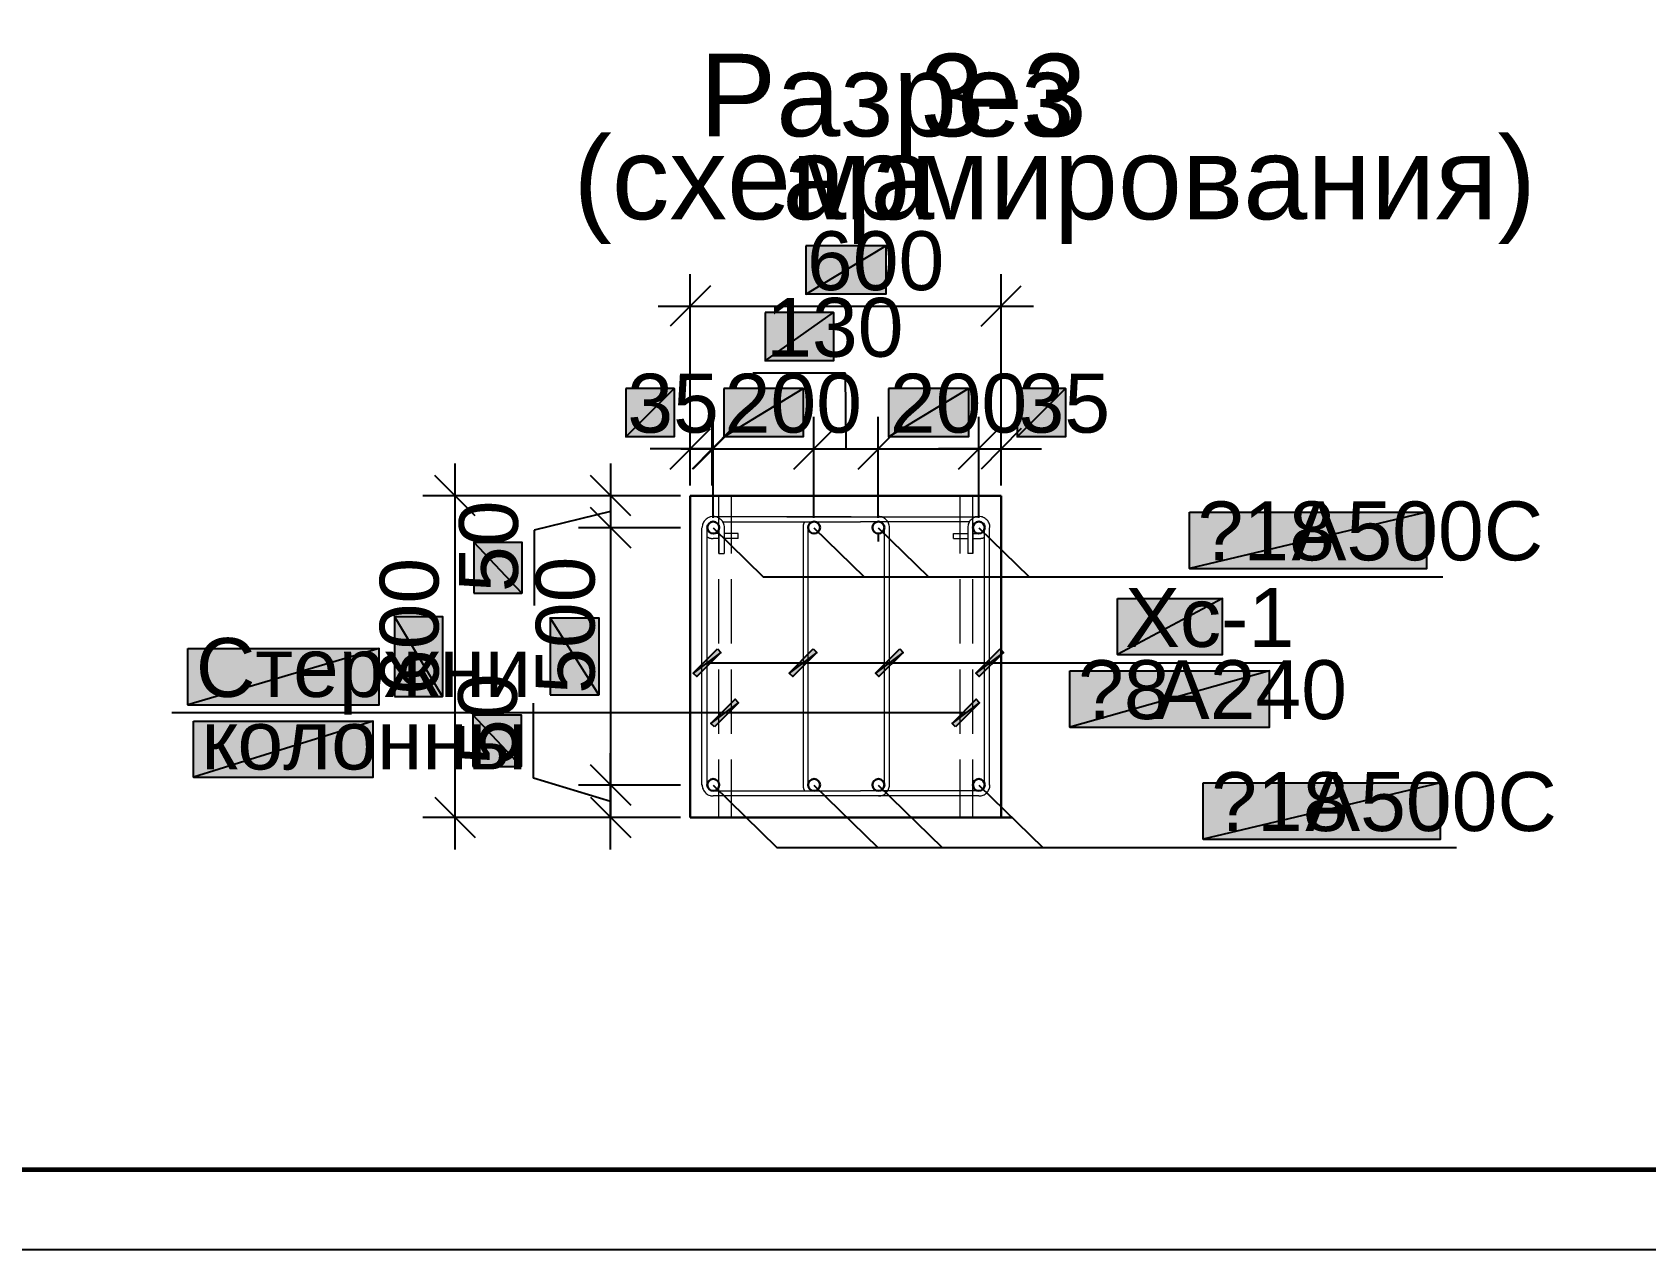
# Model space of a CAD drawing. Extents: x 8 to 21351, y 0 to 420.
# Drawn here: x 14066.6 to 14166.9, y 0.1 to 75.8 of the extents above; entities that cross this region are included whole.
import ezdxf

# ---------------------------------------------------------------- set-up
doc = ezdxf.new("R2010")
doc.units = 0
doc.styles.add('TEYPDFCAD_TEXT', font='arial.ttf')

msp = doc.modelspace()

# ---------------------------------------------------------------- hatches: boundary and pattern name
at = {"true_color": 0xffffff}
h = msp.add_hatch(color=0, dxfattribs=at)
h.paths.add_polyline_path([(14114.7, 62.53), (14114.7, 59.52), (14119.67, 62.53)])
h.paths.add_polyline_path([(14114.7, 59.52), (14119.67, 62.53), (14119.67, 59.52)])
h = msp.add_hatch(color=0, dxfattribs=at)
h.paths.add_polyline_path([(14112.18, 58.38), (14112.18, 55.37), (14116.43, 58.38)])
h.paths.add_polyline_path([(14112.18, 55.37), (14116.43, 58.38), (14116.43, 55.37)])
h = msp.add_hatch(color=0, dxfattribs=at)
h.paths.add_polyline_path([(14103.52, 53.66), (14103.52, 50.65), (14106.53, 53.66)])
h.paths.add_polyline_path([(14103.52, 50.65), (14106.53, 53.66), (14106.53, 50.65)])
h = msp.add_hatch(color=0, dxfattribs=at)
h.paths.add_polyline_path([(14109.6, 53.66), (14109.6, 50.65), (14114.55, 53.66)])
h.paths.add_polyline_path([(14109.6, 50.65), (14114.55, 53.66), (14114.55, 50.65)])
h = msp.add_hatch(color=0, dxfattribs=at)
h.paths.add_polyline_path([(14119.84, 53.66), (14119.84, 50.65), (14124.82, 53.66)])
h.paths.add_polyline_path([(14119.84, 50.65), (14124.82, 53.66), (14124.82, 50.65)])
h = msp.add_hatch(color=0, dxfattribs=at)
h.paths.add_polyline_path([(14127.84, 53.66), (14127.84, 50.65), (14130.85, 53.66)])
h.paths.add_polyline_path([(14127.84, 50.65), (14130.85, 53.66), (14130.85, 50.65)])
h = msp.add_hatch(color=0, dxfattribs=at)
h.paths.add_polyline_path([(14138.55, 45.97), (14153.31, 45.97), (14138.55, 42.46)])
h.paths.add_polyline_path([(14153.31, 45.97), (14138.55, 42.46), (14153.31, 42.46)])
h = msp.add_hatch(color=0, dxfattribs=at)
h.paths.add_polyline_path([(14094.06, 40.92), (14097.05, 40.92), (14094.06, 44.11)])
h.paths.add_polyline_path([(14097.05, 40.92), (14094.06, 44.11), (14097.05, 44.11)])
h = msp.add_hatch(color=0, dxfattribs=at)
h.paths.add_polyline_path([(14134.07, 40.6), (14140.61, 40.6), (14134.07, 37.11)])
h.paths.add_polyline_path([(14140.61, 40.6), (14134.07, 37.11), (14140.61, 37.11)])
h = msp.add_hatch(color=0, dxfattribs=at)
h.paths.add_polyline_path([(14089.13, 34.5), (14092.13, 34.5), (14089.13, 39.48)])
h.paths.add_polyline_path([(14092.13, 34.5), (14089.13, 39.48), (14092.13, 39.48)])
h = msp.add_hatch(color=0, dxfattribs=at)
h.paths.add_polyline_path([(14098.82, 34.61), (14101.83, 34.61), (14098.82, 39.39)])
h.paths.add_polyline_path([(14101.83, 34.61), (14098.82, 39.39), (14101.83, 39.39)])
h = msp.add_hatch(color=0, dxfattribs=at)
h.paths.add_polyline_path([(14076.28, 37.49), (14088.18, 37.49), (14076.28, 33.99)])
h.paths.add_polyline_path([(14088.18, 37.49), (14076.28, 33.99), (14088.18, 33.99)])
h = msp.add_hatch(color=7)
h.paths.add_polyline_path([(14109.22, 37.47), (14109.43, 37.25), (14107.71, 35.96)])
h.paths.add_polyline_path([(14109.43, 37.25), (14107.71, 35.96), (14107.93, 35.75)])
h = msp.add_hatch(color=7)
h.paths.add_polyline_path([(14115.16, 37.47), (14115.38, 37.25), (14113.68, 35.96)])
h.paths.add_polyline_path([(14115.38, 37.25), (14113.68, 35.96), (14113.89, 35.75)])
h = msp.add_hatch(color=7)
h.paths.add_polyline_path([(14120.54, 37.47), (14120.75, 37.25), (14119.04, 35.96)])
h.paths.add_polyline_path([(14120.75, 37.25), (14119.04, 35.96), (14119.25, 35.75)])
h = msp.add_hatch(color=7)
h.paths.add_polyline_path([(14126.78, 37.47), (14127, 37.25), (14125.28, 35.96)])
h.paths.add_polyline_path([(14127, 37.25), (14125.28, 35.96), (14125.49, 35.75)])
h = msp.add_hatch(color=0, dxfattribs=at)
h.paths.add_polyline_path([(14131.12, 36.11), (14143.53, 36.11), (14131.12, 32.6)])
h.paths.add_polyline_path([(14143.53, 36.11), (14131.12, 32.6), (14143.53, 32.6)])
h = msp.add_hatch(color=7)
h.paths.add_polyline_path([(14109.03, 32.62), (14108.81, 32.83), (14110.53, 34.12)])
h.paths.add_polyline_path([(14108.81, 32.83), (14110.53, 34.12), (14110.32, 34.33)])
h = msp.add_hatch(color=7)
h.paths.add_polyline_path([(14124.01, 32.62), (14123.8, 32.83), (14125.51, 34.12)])
h.paths.add_polyline_path([(14123.8, 32.83), (14125.51, 34.12), (14125.3, 34.33)])
h = msp.add_hatch(color=0, dxfattribs=at)
h.paths.add_polyline_path([(14094, 30.16), (14097, 30.16), (14094, 33.36)])
h.paths.add_polyline_path([(14097, 30.16), (14094, 33.36), (14097, 33.36)])
h = msp.add_hatch(color=0, dxfattribs=at)
h.paths.add_polyline_path([(14076.64, 32.98), (14087.82, 32.98), (14076.64, 29.49)])
h.paths.add_polyline_path([(14087.82, 32.98), (14076.64, 29.49), (14087.82, 29.49)])
h = msp.add_hatch(color=0, dxfattribs=at)
h.paths.add_polyline_path([(14139.4, 29.13), (14154.15, 29.13), (14139.4, 25.63)])
h.paths.add_polyline_path([(14154.15, 29.13), (14139.4, 25.63), (14154.15, 25.63)])

# ---------------------------------------------------------------- linework, layer by layer
at = {"color": 7, "lineweight": 25}
for p, q in [((14107.52, 47.62), (14107.52, 60.77)), ((14126.85, 47.62), (14126.85, 60.77)), ((14108.77, 60.03), (14106.27, 57.53)), ((14125.6, 57.53), (14128.1, 60.03)), ((14105.53, 58.78), (14128.86, 58.78)), ((14117.17, 54.61), (14111.42, 54.61)), ((14117.22, 49.91), (14117.17, 54.61)), ((14106.27, 48.64), (14108.77, 51.16)), ((14107.52, 47.62), (14107.52, 51.9)), ((14110.13, 51.16), (14107.63, 48.64)), ((14110.19, 51.16), (14107.69, 48.64)), ((14108.88, 47.62), (14108.88, 51.9)), ((14108.94, 45.61), (14108.94, 51.9)), ((14113.96, 48.64), (14116.46, 51.16)), ((14116.46, 51.16), (14113.96, 48.64)), ((14115.21, 45.61), (14115.21, 51.9)), ((14115.21, 45.61), (14115.21, 51.9)), ((14117.96, 48.64), (14120.46, 51.16)), ((14120.46, 51.16), (14117.96, 48.64)), ((14119.21, 45.61), (14119.21, 51.9)), ((14119.21, 45.61), (14119.21, 51.9)), ((14124.2, 48.64), (14126.7, 51.16)), ((14124.2, 48.64), (14126.7, 51.16)), ((14125.45, 45.61), (14125.45, 51.9)), ((14125.45, 47.62), (14125.45, 51.9)), ((14128.1, 51.16), (14125.6, 48.64)), ((14126.85, 47.62), (14126.85, 51.9)), ((14107.52, 49.91), (14105.03, 49.91)), ((14106.93, 49.91), (14117.22, 49.91)), ((14108.88, 49.91), (14107.52, 49.91)), ((14108.88, 49.91), (14111.38, 49.91)), ((14113.22, 49.91), (14121.22, 49.91)), ((14117.22, 49.91), (14127.46, 49.91)), ((14125.45, 49.91), (14122.95, 49.91)), ((14125.45, 49.91), (14126.85, 49.91)), ((14126.85, 49.91), (14129.35, 49.91)), ((14094.15, 45.74), (14091.65, 48.24)), ((14092.9, 25), (14092.9, 49)), ((14103.82, 45.74), (14101.32, 48.24)), ((14102.57, 49), (14102.57, 42.99)), ((14106.91, 46.99), (14090.89, 46.99)), ((14106.91, 46.99), (14100.58, 46.99)), ((14101.32, 46.25), (14103.82, 43.75)), ((14103.82, 43.75), (14101.32, 46.25)), ((14102.57, 46.99), (14102.57, 26.99)), ((14102.57, 46), (14097.81, 44.85)), ((14097.81, 44.85), (14097.81, 40.17)), ((14106.91, 45), (14100.58, 45)), ((14106.91, 45), (14100.58, 45)), ((14108.94, 45), (14112.05, 41.95)), ((14115.21, 45), (14118.34, 41.95)), ((14119.21, 45), (14122.34, 41.95)), ((14119.21, 44.64), (14119.21, 44.15)), ((14125.45, 45), (14128.58, 41.95)), ((14112.05, 41.95), (14137.56, 41.95)), ((14137.56, 41.95), (14154.3, 41.95)), ((14108.58, 36.6), (14130.13, 36.6)), ((14114.53, 36.6), (14130.13, 36.6)), ((14119.88, 36.6), (14130.13, 36.6)), ((14126.13, 36.6), (14130.13, 36.6)), ((14130.13, 36.6), (14144.54, 36.6)), ((14089.17, 33.49), (14075.29, 33.49)), ((14109.68, 33.49), (14089.17, 33.49)), ((14124.67, 33.49), (14089.17, 33.49)), ((14103.82, 27.75), (14101.32, 30.25)), ((14101.32, 30.25), (14103.82, 27.75)), ((14091.65, 28.24), (14094.15, 25.74)), ((14106.91, 29), (14100.58, 29)), ((14101.32, 28.24), (14103.82, 25.74)), ((14108.94, 29), (14112.9, 25.12)), ((14115.21, 29), (14119.19, 25.12)), ((14119.21, 29), (14123.19, 25.12)), ((14125.45, 29), (14129.43, 25.12)), ((14106.91, 26.99), (14090.89, 26.99)), ((14112.9, 25.12), (14138.41, 25.12)), ((14138.41, 25.12), (14155.15, 25.12))]:
    msp.add_line(p, q, dxfattribs=at)
at = {"lineweight": 30}
for p, q in [((14107.52, 26.99), (14107.52, 46.99)), ((14107.52, 46.99), (14126.85, 46.99)), ((14126.85, 46.99), (14126.85, 26.99)), ((14127.53, 26.99), (14107.52, 26.99))]:
    msp.add_line(p, q, dxfattribs=at)
at = {"lineweight": 9}
for p, q in [((14109.3, 43.39), (14109.3, 46.99)), ((14110.08, 43.39), (14110.08, 46.99)), ((14124.29, 43.39), (14124.29, 46.99)), ((14125.09, 43.39), (14125.09, 46.99)), ((14109.3, 37.8), (14109.3, 41.8)), ((14110.08, 37.8), (14110.08, 41.8)), ((14124.29, 37.8), (14124.29, 41.8)), ((14125.09, 37.8), (14125.09, 41.8)), ((14109.3, 32.19), (14109.3, 36.19)), ((14110.08, 32.19), (14110.08, 36.19)), ((14124.29, 32.19), (14124.29, 36.19)), ((14125.09, 32.19), (14125.09, 36.19)), ((14109.3, 26.99), (14109.3, 30.59)), ((14110.08, 26.99), (14110.08, 30.59)), ((14124.29, 26.99), (14124.29, 30.59)), ((14125.09, 26.99), (14125.09, 30.59))]:
    msp.add_line(p, q, dxfattribs=at)
at = {"lineweight": 20}
for p, q in [((14108.28, 45.15), (14108.27, 45.08)), ((14108.29, 45.22), (14108.28, 45.15)), ((14108.32, 45.28), (14108.29, 45.22)), ((14108.35, 45.34), (14108.32, 45.28)), ((14108.38, 45.4), (14108.35, 45.34)), ((14108.42, 45.45), (14108.38, 45.4)), ((14108.47, 45.5), (14108.42, 45.45)), ((14108.51, 45.54), (14108.47, 45.5)), ((14108.57, 45.58), (14108.51, 45.54)), ((14108.62, 45.62), (14108.57, 45.58)), ((14108.68, 45.64), (14108.62, 45.62)), ((14108.75, 45.67), (14108.68, 45.64)), ((14108.81, 45.68), (14108.75, 45.67)), ((14108.88, 45.7), (14108.81, 45.68)), ((14108.95, 45.7), (14108.88, 45.7)), ((14117.53, 45.68), (14108.94, 45.68)), ((14109.02, 45.7), (14108.95, 45.7)), ((14109.09, 45.68), (14109.02, 45.7)), ((14109.16, 45.67), (14109.09, 45.68)), ((14109.22, 45.64), (14109.16, 45.67)), ((14109.28, 45.62), (14109.22, 45.64)), ((14109.34, 45.58), (14109.28, 45.62)), ((14109.39, 45.54), (14109.34, 45.58)), ((14109.44, 45.5), (14109.39, 45.54)), ((14109.48, 45.45), (14109.44, 45.5)), ((14109.52, 45.4), (14109.48, 45.45)), ((14109.51, 45.36), (14118.11, 45.36)), ((14109.56, 45.34), (14109.52, 45.4)), ((14109.59, 45.28), (14109.56, 45.34)), ((14109.61, 45.22), (14109.59, 45.28)), ((14109.63, 45.15), (14109.61, 45.22)), ((14109.64, 45.08), (14109.63, 45.15)), ((14113.53, 45.68), (14125.45, 45.68)), ((14114.55, 45.18), (14114.54, 45.15)), ((14114.54, 45.15), (14114.54, 45.13)), ((14114.56, 45.2), (14114.55, 45.18)), ((14114.57, 45.25), (14114.56, 45.22)), ((14114.56, 45.22), (14114.56, 45.2)), ((14114.58, 45.27), (14114.57, 45.25)), ((14114.59, 45.29), (14114.58, 45.27)), ((14114.6, 45.31), (14114.59, 45.29)), ((14114.61, 45.33), (14114.6, 45.31)), ((14114.62, 45.35), (14114.61, 45.33)), ((14114.63, 45.38), (14114.62, 45.35)), ((14124.88, 45.36), (14118.11, 45.36)), ((14119.29, 45.7), (14119.22, 45.7)), ((14119.36, 45.68), (14119.29, 45.7)), ((14119.42, 45.67), (14119.36, 45.68)), ((14119.49, 45.64), (14119.42, 45.67)), ((14119.55, 45.62), (14119.49, 45.64)), ((14119.6, 45.58), (14119.55, 45.62)), ((14119.66, 45.54), (14119.6, 45.58)), ((14119.7, 45.5), (14119.66, 45.54)), ((14119.75, 45.45), (14119.7, 45.5)), ((14119.79, 45.4), (14119.75, 45.45)), ((14119.82, 45.34), (14119.79, 45.4)), ((14119.85, 45.28), (14119.82, 45.34)), ((14119.87, 45.22), (14119.85, 45.28)), ((14119.89, 45.15), (14119.87, 45.22)), ((14119.9, 45.08), (14119.89, 45.15)), ((14124.79, 45.15), (14124.78, 45.08)), ((14124.8, 45.22), (14124.79, 45.15)), ((14124.83, 45.28), (14124.8, 45.22)), ((14124.86, 45.34), (14124.83, 45.28)), ((14124.89, 45.4), (14124.86, 45.34)), ((14124.93, 45.45), (14124.89, 45.4)), ((14124.98, 45.5), (14124.93, 45.45)), ((14125.02, 45.54), (14124.98, 45.5)), ((14125.08, 45.58), (14125.02, 45.54)), ((14125.13, 45.62), (14125.08, 45.58)), ((14125.19, 45.64), (14125.13, 45.62)), ((14125.26, 45.67), (14125.19, 45.64)), ((14125.32, 45.68), (14125.26, 45.67)), ((14125.39, 45.7), (14125.32, 45.68)), ((14125.46, 45.7), (14125.39, 45.7)), ((14125.53, 45.7), (14125.46, 45.7)), ((14125.6, 45.68), (14125.53, 45.7)), ((14125.67, 45.67), (14125.6, 45.68)), ((14125.73, 45.64), (14125.67, 45.67)), ((14125.79, 45.62), (14125.73, 45.64)), ((14125.85, 45.58), (14125.79, 45.62)), ((14125.9, 45.54), (14125.85, 45.58)), ((14125.95, 45.5), (14125.9, 45.54)), ((14125.99, 45.45), (14125.95, 45.5)), ((14126.03, 45.4), (14125.99, 45.45)), ((14126.07, 45.34), (14126.03, 45.4)), ((14126.1, 45.28), (14126.07, 45.34)), ((14126.12, 45.22), (14126.1, 45.28)), ((14126.14, 45.15), (14126.12, 45.22)), ((14126.15, 45.08), (14126.14, 45.15)), ((14108.24, 29), (14108.24, 45)), ((14108.27, 45.08), (14108.26, 45.01)), ((14108.58, 29), (14108.58, 45)), ((14108.59, 44.42), (14108.61, 44.41)), ((14108.61, 44.41), (14108.63, 44.4)), ((14108.63, 44.4), (14108.65, 44.39)), ((14108.65, 44.39), (14108.67, 44.38)), ((14108.67, 44.38), (14108.69, 44.37)), ((14108.69, 44.37), (14108.72, 44.36)), ((14108.72, 44.36), (14108.74, 44.35)), ((14108.74, 44.35), (14108.76, 44.35)), ((14108.76, 44.35), (14108.79, 44.34)), ((14108.79, 44.34), (14108.81, 44.34)), ((14108.81, 44.34), (14108.83, 44.33)), ((14108.83, 44.33), (14108.86, 44.33)), ((14108.86, 44.33), (14108.88, 44.33)), ((14108.88, 44.33), (14108.9, 44.32)), ((14108.9, 44.32), (14108.93, 44.32)), ((14108.93, 44.32), (14108.95, 44.32)), ((14109.3, 44.64), (14108.94, 44.64)), ((14109.3, 44.32), (14108.94, 44.32)), ((14109.3, 45), (14109.3, 43.39)), ((14109.62, 45), (14109.62, 43.39)), ((14110.49, 44.64), (14109.62, 44.64)), ((14110.49, 44.32), (14109.62, 44.32)), ((14109.64, 45.01), (14109.64, 45.08)), ((14110.49, 44.32), (14110.49, 44.64)), ((14114.54, 45.11), (14114.53, 45.08)), ((14114.53, 45.08), (14114.53, 45.06)), ((14114.53, 45.06), (14114.53, 45.04)), ((14114.53, 45.04), (14114.53, 45.01)), ((14114.53, 45), (14114.53, 29)), ((14114.54, 45.13), (14114.54, 45.11)), ((14114.85, 29), (14114.85, 45)), ((14119.57, 45), (14119.57, 29)), ((14119.88, 45), (14119.88, 29)), ((14119.91, 45.01), (14119.9, 45.08)), ((14123.88, 44.64), (14124.77, 44.64)), ((14123.88, 44.32), (14123.88, 44.64)), ((14123.88, 44.32), (14124.77, 44.32)), ((14124.78, 45.08), (14124.77, 45.01)), ((14124.77, 45), (14124.77, 43.39)), ((14125.09, 45), (14125.09, 43.39)), ((14125.09, 44.64), (14125.45, 44.64)), ((14125.09, 44.32), (14125.45, 44.32)), ((14125.46, 44.32), (14125.49, 44.32)), ((14125.49, 44.32), (14125.51, 44.32)), ((14125.51, 44.32), (14125.53, 44.33)), ((14125.53, 44.33), (14125.56, 44.33)), ((14125.56, 44.33), (14125.58, 44.33)), ((14125.58, 44.33), (14125.6, 44.34)), ((14125.6, 44.34), (14125.63, 44.34)), ((14125.63, 44.34), (14125.65, 44.35)), ((14125.65, 44.35), (14125.67, 44.35)), ((14125.67, 44.35), (14125.7, 44.36)), ((14125.7, 44.36), (14125.72, 44.37)), ((14125.72, 44.37), (14125.74, 44.38)), ((14125.74, 44.38), (14125.76, 44.39)), ((14125.76, 44.39), (14125.78, 44.4)), ((14125.78, 44.4), (14125.81, 44.41)), ((14125.81, 29), (14125.81, 45)), ((14125.81, 44.41), (14125.83, 44.42)), ((14126.13, 29), (14126.13, 45)), ((14126.15, 45.01), (14126.15, 45.08)), ((14109.3, 43.39), (14109.62, 43.39)), ((14125.09, 43.39), (14124.77, 43.39)), ((14108.26, 29.01), (14108.27, 28.94)), ((14108.27, 28.94), (14108.28, 28.87)), ((14108.28, 28.87), (14108.29, 28.8)), ((14108.29, 28.8), (14108.32, 28.74)), ((14108.32, 28.74), (14108.35, 28.68)), ((14108.35, 28.68), (14108.38, 28.62)), ((14108.38, 28.62), (14108.42, 28.57)), ((14108.42, 28.57), (14108.47, 28.52)), ((14108.47, 28.52), (14108.51, 28.48)), ((14108.51, 28.48), (14108.57, 28.44)), ((14108.57, 28.44), (14108.62, 28.4)), ((14108.62, 28.4), (14108.68, 28.38)), ((14108.68, 28.38), (14108.75, 28.35)), ((14108.75, 28.35), (14108.81, 28.33)), ((14108.81, 28.33), (14108.88, 28.32)), ((14108.88, 28.32), (14108.95, 28.32)), ((14108.94, 28.64), (14118.11, 28.64)), ((14117.53, 28.32), (14108.94, 28.32)), ((14114.53, 29.01), (14114.53, 28.98)), ((14114.53, 28.98), (14114.53, 28.96)), ((14114.53, 28.96), (14114.53, 28.94)), ((14114.53, 28.94), (14114.54, 28.91)), ((14114.54, 28.91), (14114.54, 28.89)), ((14114.54, 28.89), (14114.54, 28.87)), ((14114.54, 28.87), (14114.55, 28.84)), ((14114.55, 28.84), (14114.56, 28.82)), ((14114.56, 28.82), (14114.56, 28.8)), ((14114.56, 28.8), (14114.57, 28.77)), ((14114.57, 28.77), (14114.58, 28.75)), ((14114.58, 28.75), (14114.59, 28.73)), ((14114.59, 28.73), (14114.6, 28.71)), ((14114.6, 28.71), (14114.61, 28.69)), ((14114.61, 28.69), (14114.62, 28.67)), ((14114.62, 28.67), (14114.63, 28.64)), ((14125.45, 28.32), (14117.53, 28.32)), ((14125.45, 28.64), (14118.11, 28.64)), ((14119.22, 28.32), (14119.29, 28.32)), ((14119.29, 28.32), (14119.36, 28.33)), ((14119.36, 28.33), (14119.42, 28.35)), ((14119.42, 28.35), (14119.49, 28.38)), ((14119.49, 28.38), (14119.55, 28.4)), ((14119.55, 28.4), (14119.6, 28.44)), ((14119.6, 28.44), (14119.66, 28.48)), ((14119.66, 28.48), (14119.7, 28.52)), ((14119.7, 28.52), (14119.75, 28.57)), ((14119.75, 28.57), (14119.79, 28.62)), ((14119.79, 28.62), (14119.82, 28.68)), ((14119.82, 28.68), (14119.85, 28.74)), ((14119.85, 28.74), (14119.87, 28.8)), ((14119.87, 28.8), (14119.89, 28.87)), ((14119.89, 28.87), (14119.9, 28.94)), ((14119.9, 28.94), (14119.91, 29.01)), ((14125.46, 28.32), (14125.53, 28.32)), ((14125.53, 28.32), (14125.6, 28.33)), ((14125.6, 28.33), (14125.67, 28.35)), ((14125.67, 28.35), (14125.73, 28.38)), ((14125.73, 28.38), (14125.79, 28.4)), ((14125.79, 28.4), (14125.85, 28.44)), ((14125.85, 28.44), (14125.9, 28.48)), ((14125.9, 28.48), (14125.95, 28.52)), ((14125.95, 28.52), (14125.99, 28.57)), ((14125.99, 28.57), (14126.03, 28.62)), ((14126.03, 28.62), (14126.07, 28.68)), ((14126.07, 28.68), (14126.1, 28.74)), ((14126.1, 28.74), (14126.12, 28.8)), ((14126.12, 28.8), (14126.14, 28.87)), ((14126.14, 28.87), (14126.15, 28.94)), ((14126.15, 28.94), (14126.15, 29.01))]:
    msp.add_line(p, q, dxfattribs=at)
at = {"color": 0, "lineweight": 0, "true_color": 0xffffff}
for p, q in [((14138.55, 42.46), (14153.31, 42.46)), ((14134.07, 37.11), (14140.61, 37.11)), ((14076.28, 33.99), (14088.18, 33.99)), ((14131.12, 32.6), (14143.53, 32.6)), ((14076.64, 29.49), (14087.82, 29.49)), ((14139.4, 25.63), (14154.15, 25.63))]:
    msp.add_line(p, q, dxfattribs=at)
at = {"lineweight": 25}
for p, q in [((14097.77, 29.42), (14097.77, 34.1)), ((14102.57, 25), (14102.57, 30.99)), ((14102.57, 27.98), (14097.77, 29.42)), ((14106.91, 29), (14100.58, 29)), ((14106.91, 26.99), (14100.58, 26.99)), ((14412.26, 0.11), (13992.36, 0.11))]:
    msp.add_line(p, q, dxfattribs=at)
at = {"lineweight": 60}
msp.add_lwpolyline([(14012.34, 5.1), (14407.33, 5.1), (14407.33, 292.08), (14012.34, 292.08)], close=True, dxfattribs=at)
at = {"color": 0, "true_color": 0xffffff}
for points in [[(14114.7, 62.53), (14114.7, 59.52), (14119.67, 62.53)], [(14114.7, 59.52), (14119.67, 62.53), (14119.67, 59.52)], [(14112.18, 58.38), (14112.18, 55.37), (14116.43, 58.38)], [(14112.18, 55.37), (14116.43, 58.38), (14116.43, 55.37)], [(14103.52, 53.66), (14103.52, 50.65), (14106.53, 53.66)], [(14103.52, 50.65), (14106.53, 53.66), (14106.53, 50.65)], [(14109.6, 53.66), (14109.6, 50.65), (14114.55, 53.66)], [(14109.6, 50.65), (14114.55, 53.66), (14114.55, 50.65)], [(14119.84, 53.66), (14119.84, 50.65), (14124.82, 53.66)], [(14119.84, 50.65), (14124.82, 53.66), (14124.82, 50.65)], [(14127.84, 53.66), (14127.84, 50.65), (14130.85, 53.66)], [(14127.84, 50.65), (14130.85, 53.66), (14130.85, 50.65)], [(14138.55, 45.97), (14153.31, 45.97), (14138.55, 42.46)], [(14153.31, 45.97), (14138.55, 42.46), (14153.31, 42.46)], [(14094.06, 40.92), (14097.05, 40.92), (14094.06, 44.11)], [(14097.05, 40.92), (14094.06, 44.11), (14097.05, 44.11)], [(14134.07, 40.6), (14140.61, 40.6), (14134.07, 37.11)], [(14140.61, 40.6), (14134.07, 37.11), (14140.61, 37.11)], [(14089.13, 34.5), (14092.13, 34.5), (14089.13, 39.48)], [(14092.13, 34.5), (14089.13, 39.48), (14092.13, 39.48)], [(14098.82, 34.61), (14101.83, 34.61), (14098.82, 39.39)], [(14101.83, 34.61), (14098.82, 39.39), (14101.83, 39.39)], [(14076.28, 37.49), (14088.18, 37.49), (14076.28, 33.99)], [(14088.18, 37.49), (14076.28, 33.99), (14088.18, 33.99)], [(14131.12, 36.11), (14143.53, 36.11), (14131.12, 32.6)], [(14143.53, 36.11), (14131.12, 32.6), (14143.53, 32.6)], [(14094, 30.16), (14097, 30.16), (14094, 33.36)], [(14097, 30.16), (14094, 33.36), (14097, 33.36)], [(14076.64, 32.98), (14087.82, 32.98), (14076.64, 29.49)], [(14087.82, 32.98), (14076.64, 29.49), (14087.82, 29.49)], [(14139.4, 29.13), (14154.15, 29.13), (14139.4, 25.63)], [(14154.15, 29.13), (14139.4, 25.63), (14154.15, 25.63)]]:
    msp.add_lwpolyline(points, close=True, dxfattribs=at)
at = {"color": 7}
for points in [[(14109.22, 37.47), (14109.43, 37.25), (14107.71, 35.96)], [(14109.43, 37.25), (14107.71, 35.96), (14107.93, 35.75)], [(14115.16, 37.47), (14115.38, 37.25), (14113.68, 35.96)], [(14115.38, 37.25), (14113.68, 35.96), (14113.89, 35.75)], [(14120.54, 37.47), (14120.75, 37.25), (14119.04, 35.96)], [(14120.75, 37.25), (14119.04, 35.96), (14119.25, 35.75)], [(14126.78, 37.47), (14127, 37.25), (14125.28, 35.96)], [(14127, 37.25), (14125.28, 35.96), (14125.49, 35.75)], [(14108.81, 32.83), (14110.53, 34.12), (14110.32, 34.33)], [(14109.03, 32.62), (14108.81, 32.83), (14110.53, 34.12)], [(14123.8, 32.83), (14125.51, 34.12), (14125.3, 34.33)], [(14124.01, 32.62), (14123.8, 32.83), (14125.51, 34.12)]]:
    msp.add_lwpolyline(points, close=True, dxfattribs=at)
at = {"lineweight": 30}
for centre in [(14108.95, 45.01), (14115.22, 45.01), (14119.22, 45.01), (14125.46, 45.01), (14108.95, 29.01), (14115.22, 29.01), (14119.22, 29.01), (14125.46, 29.01)]:
    msp.add_circle(centre, 0.37, dxfattribs=at)

# ---------------------------------------------------------------- texts
at = {"color": 7, "style": 'TEYPDFCAD_TEXT'}
for s, height, p in [('Разрез', 5.126, (14108.09, 69.34)), ('3-3', 5.126, (14121.82, 69.34)), ('(схема', 5.126, (14100.26, 64.18)), ('армирования)', 5.1259, (14113.24, 64.18)), ('600', 3.662, (14114.78, 59.77)), ('130', 3.662, (14112.24, 55.63)), ('35', 3.662, (14103.61, 50.91)), ('200', 3.662, (14109.66, 50.91)), ('200', 3.662, (14119.93, 50.91)), ('35', 3.662, (14127.93, 50.91)), ('\ue71218', 3.662, (14139.06, 42.97)), ('А500С', 3.662, (14144.9, 42.97)), ('Хс-1', 3.662, (14134.55, 37.59)), ('Стержни', 3.662, (14076.79, 34.48)), ('\ue7128', 3.662, (14131.63, 33.1)), ('А240', 3.662, (14136.4, 33.1)), ('колонны', 3.662, (14077.13, 29.97)), ('\ue71218', 3.662, (14139.91, 26.14)), ('А500С', 3.662, (14145.75, 26.14))]:
    msp.add_text(s, height=height, dxfattribs=at).set_placement(p)
for s, p in [('50', (14096.81, 41)), ('600', (14091.88, 34.59)), ('500', (14101.58, 34.67)), ('50', (14096.75, 30.25))]:
    msp.add_text(s, height=3.662, rotation=90, dxfattribs=at).set_placement(p)

doc.saveas('drawing.dxf')
